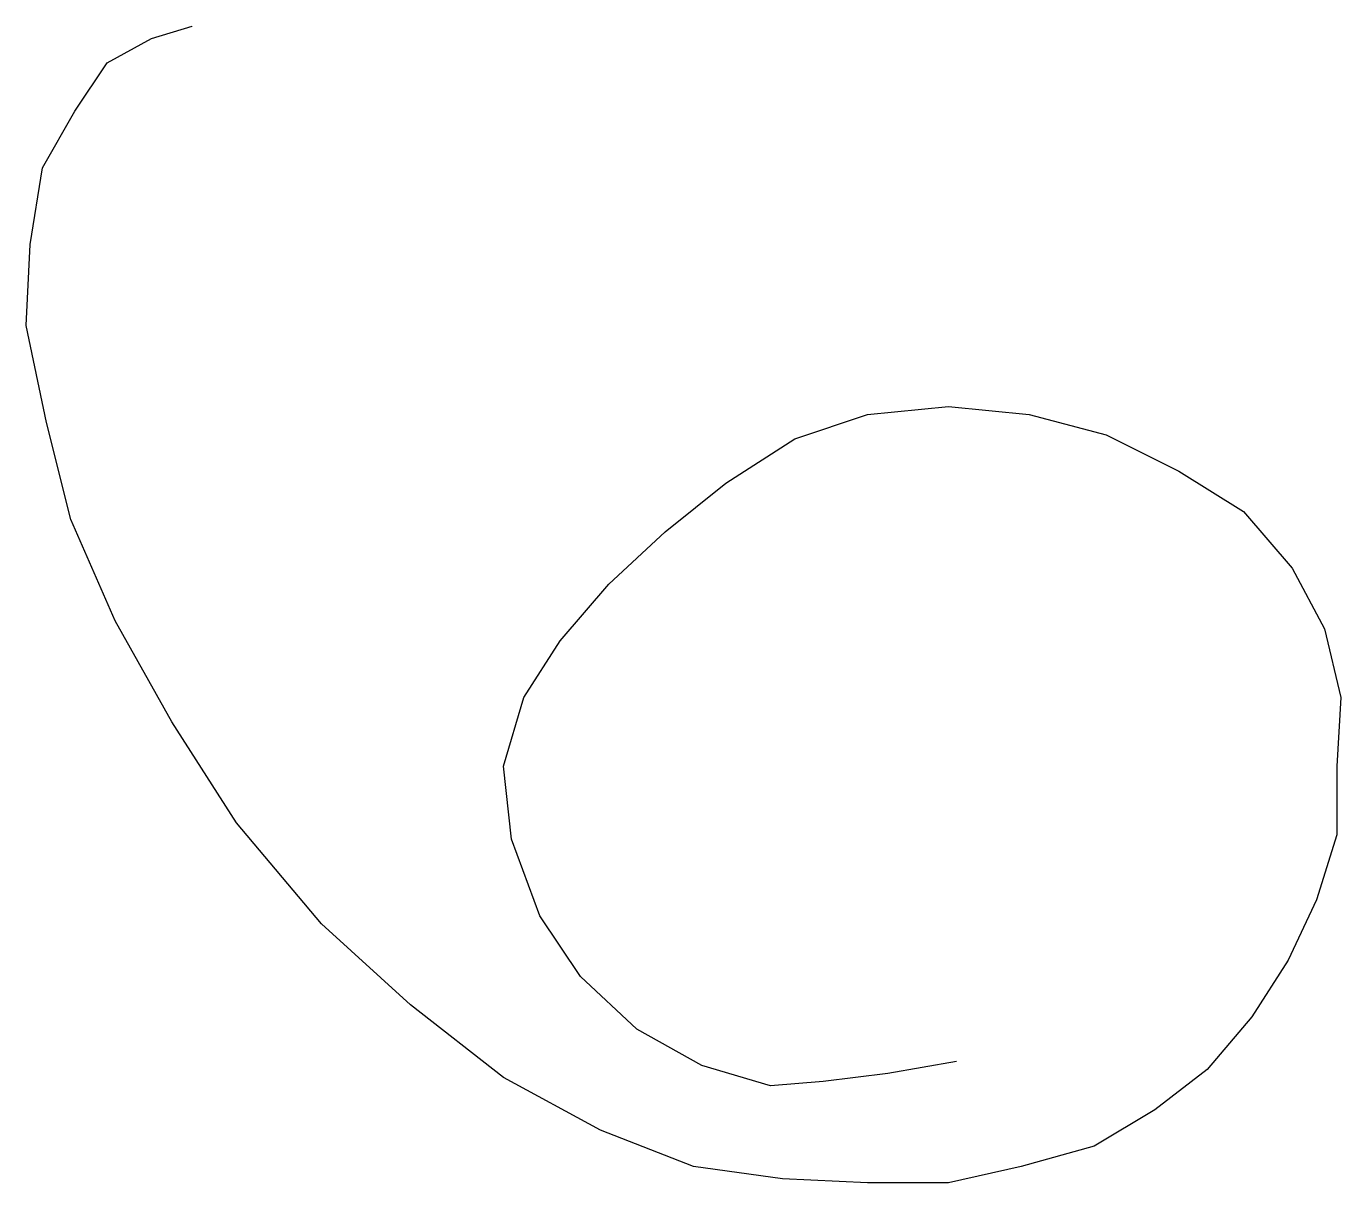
# Model space of a CAD drawing. Header units: metres. Extents: x -29 to 296, y -118 to 168.
import ezdxf

# ---------------------------------------------------------------- set-up
doc = ezdxf.new("R2010")
doc.units = ezdxf.units.M

msp = doc.modelspace()

# ---------------------------------------------------------------- linework, layer by layer
for p, q in [((2, 165, -415.69), (12, 168, -415.69)), ((12, 168, -415.69), (12, 168, -415.69)), ((-9, 159, -415.69), (2, 165, -415.69)), ((2, 165, -415.69), (2, 165, -415.69)), ((-17, 147, -415.69), (-9, 159, -415.69)), ((-9, 159, -415.69), (-9, 159, -415.69)), ((-25, 133, -415.69), (-17, 147, -415.69)), ((-17, 147, -415.69), (-17, 147, -415.69)), ((-28, 114, -415.69), (-25, 133, -415.69)), ((-25, 133, -415.69), (-25, 133, -415.69)), ((-29, 94, -415.69), (-28, 114, -415.69)), ((-28, 114, -415.69), (-28, 114, -415.69)), ((-24, 70, -415.69), (-29, 94, -415.69)), ((161, 66, -415.69), (179, 72, -415.69)), ((179, 72, -415.69), (199, 74, -415.69)), ((199, 74, -415.69), (199, 74, -415.69)), ((199, 74, -415.69), (219, 72, -415.69)), ((219, 72, -415.69), (219, 72, -415.69)), ((219, 72, -415.69), (238, 67, -415.69)), ((-18, 46, -415.69), (-24, 70, -415.69)), ((-24, 70, -415.69), (-24, 70, -415.69)), ((144, 55, -415.69), (161, 66, -415.69)), ((161, 66, -415.69), (161, 66, -415.69)), ((238, 67, -415.69), (238, 67, -415.69)), ((238, 67, -415.69), (256, 58, -415.69)), ((256, 58, -415.69), (256, 58, -415.69)), ((256, 58, -415.69), (272, 48, -415.69)), ((129, 43, -415.69), (144, 55, -415.69)), ((144, 55, -415.69), (144, 55, -415.69)), ((-7, 21, -415.69), (-18, 46, -415.69)), ((-18, 46, -415.69), (-18, 46, -415.69)), ((-18, 46, -415.69), (-18, 46, -415.69)), ((272, 48, -415.69), (284, 34, -415.69)), ((115, 30, -415.69), (129, 43, -415.69)), ((129, 43, -415.69), (129, 43, -415.69)), ((284, 34, -415.69), (284, 34, -415.69)), ((284, 34, -415.69), (292, 19, -415.69)), ((103, 16, -415.69), (115, 30, -415.69)), ((115, 30, -415.69), (115, 30, -415.69)), ((7, -4, -415.69), (-7, 21, -415.69)), ((292, 19, -415.69), (292, 19, -415.69)), ((292, 19, -415.69), (296, 2, -415.69)), ((94, 2, -415.69), (103, 16, -415.69)), ((103, 16, -415.69), (103, 16, -415.69)), ((89, -15, -415.69), (94, 2, -415.69)), ((94, 2, -415.69), (94, 2, -415.69)), ((296, 2, -415.69), (295, -15, -415.69)), ((296, 2, -415.69), (296, 2, -415.69)), ((23, -29, -415.69), (7, -4, -415.69)), ((7, -4, -415.69), (7, -4, -415.69)), ((91, -33, -415.69), (89, -15, -415.69)), ((89, -15, -415.69), (89, -15, -415.69)), ((295, -15, -415.69), (295, -15, -415.69)), ((295, -15, -415.69), (295, -32, -415.69)), ((44, -54, -415.69), (23, -29, -415.69)), ((23, -29, -415.69), (23, -29, -415.69)), ((295, -32, -415.69), (290, -48, -415.69)), ((295, -32, -415.69), (295, -32, -415.69)), ((98, -52, -415.69), (91, -33, -415.69)), ((290, -48, -415.69), (283, -63, -415.69)), ((290, -48, -415.69), (290, -48, -415.69)), ((108, -67, -415.69), (98, -52, -415.69)), ((98, -52, -415.69), (98, -52, -415.69)), ((66, -74, -415.69), (44, -54, -415.69)), ((44, -54, -415.69), (44, -54, -415.69)), ((283, -63, -415.69), (274, -77, -415.69)), ((283, -63, -415.69), (283, -63, -415.69)), ((122, -80, -415.69), (108, -67, -415.69)), ((108, -67, -415.69), (108, -67, -415.69)), ((89, -92, -415.69), (66, -74, -415.69)), ((66, -74, -415.69), (66, -74, -415.69)), ((274, -77, -415.69), (263, -90, -415.69)), ((274, -77, -415.69), (274, -77, -415.69)), ((138, -89, -415.69), (122, -80, -415.69)), ((122, -80, -415.69), (122, -80, -415.69)), ((155, -94, -415.69), (138, -89, -415.69)), ((138, -89, -415.69), (138, -89, -415.69)), ((184, -91, -415.69), (168, -93, -415.69)), ((201, -88, -415.69), (184, -91, -415.69)), ((184, -91, -415.69), (184, -91, -415.69)), ((263, -90, -415.69), (250, -100, -415.69)), ((113, -105, -415.69), (89, -92, -415.69)), ((168, -93, -415.69), (155, -94, -415.69)), ((168, -93, -415.69), (168, -93, -415.69)), ((250, -100, -415.69), (235, -109, -415.69)), ((250, -100, -415.69), (250, -100, -415.69)), ((250, -100, -415.69), (250, -100, -415.69)), ((136, -114, -415.69), (113, -105, -415.69)), ((113, -105, -415.69), (113, -105, -415.69)), ((235, -109, -415.69), (217, -114, -415.69)), ((158, -117, -415.69), (136, -114, -415.69)), ((136, -114, -415.69), (136, -114, -415.69)), ((136, -114, -415.69), (136, -114, -415.69)), ((179, -118, -415.69), (158, -117, -415.69)), ((217, -114, -415.69), (199, -118, -415.69)), ((217, -114, -415.69), (217, -114, -415.69)), ((199, -118, -415.69), (179, -118, -415.69)), ((179, -118, -415.69), (179, -118, -415.69)), ((199, -118, -415.69), (199, -118, -415.69))]:
    msp.add_line(p, q)

doc.saveas('drawing.dxf')
